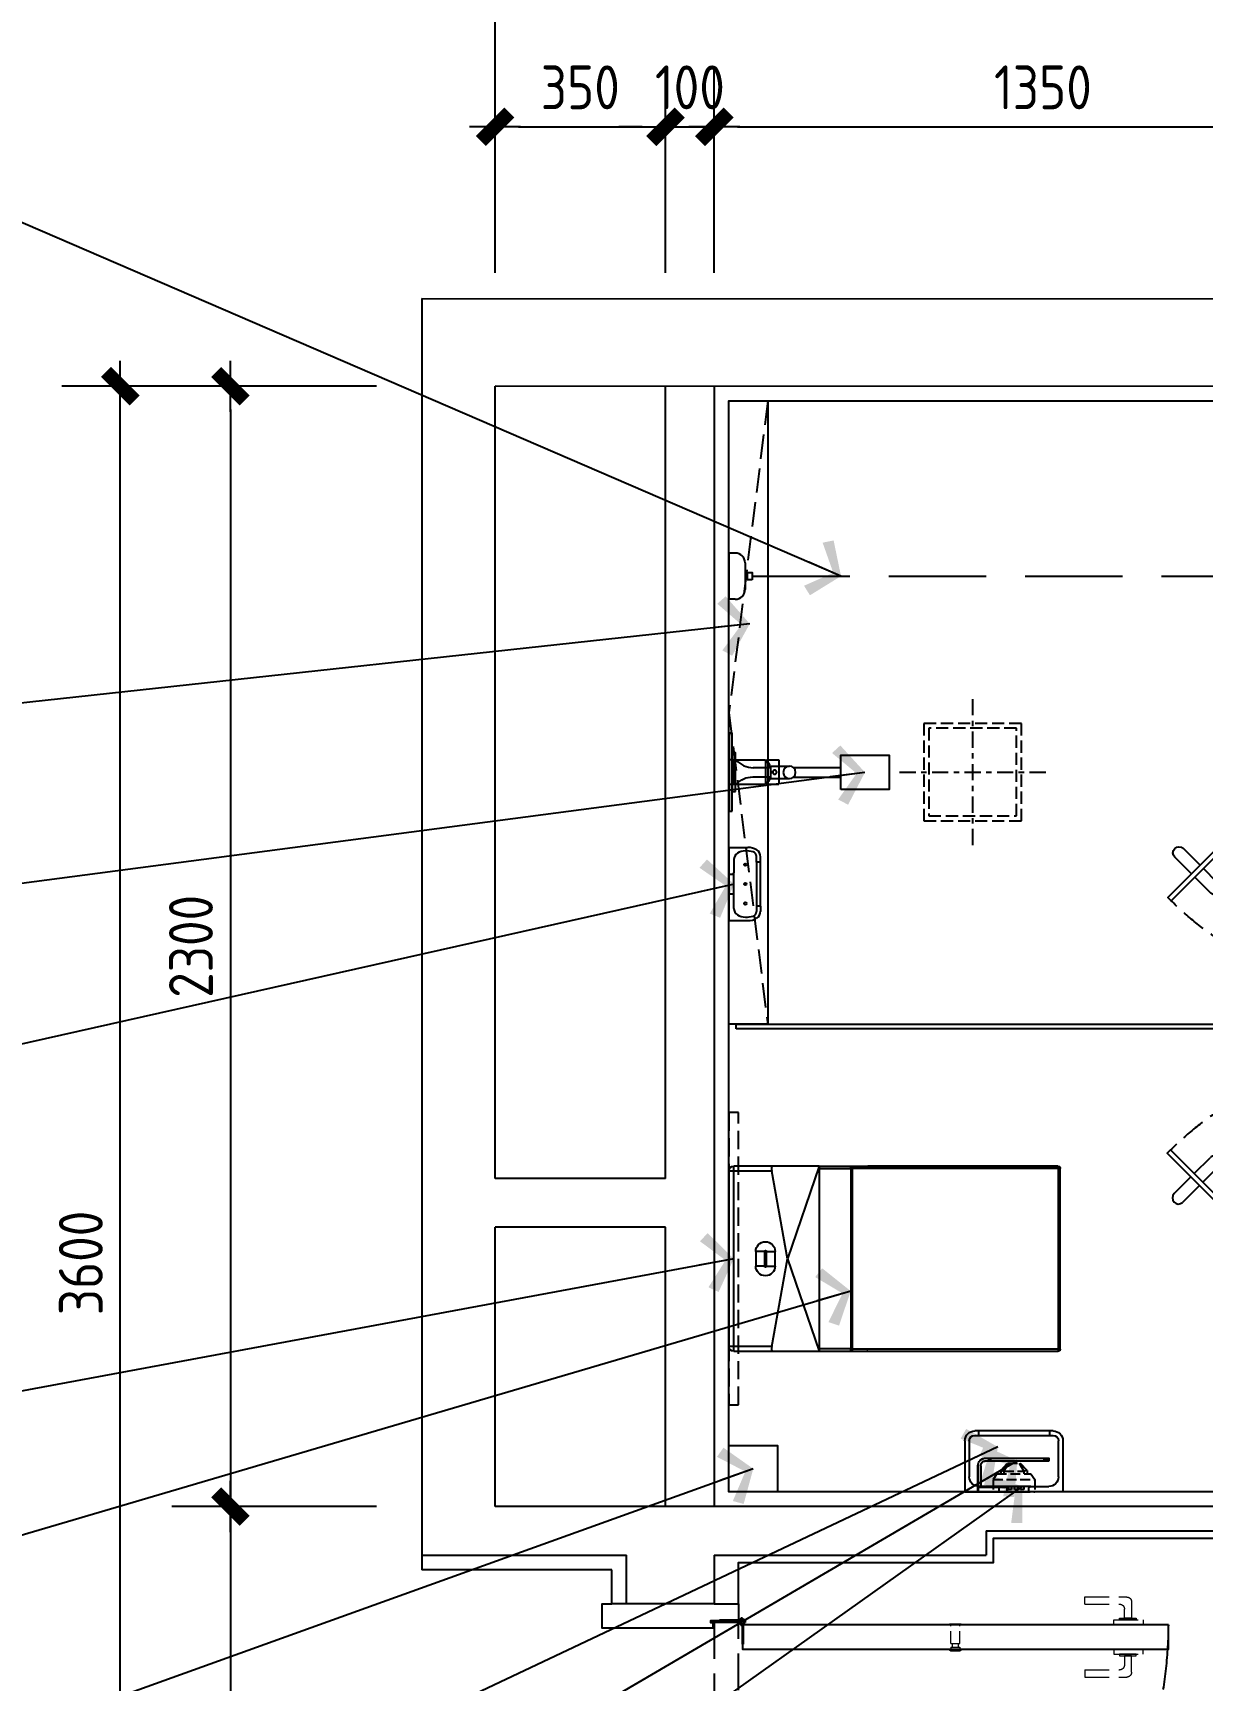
# Model space of a CAD drawing. Extents: x 220391 to 385981, y 332279 to 483868.
# Drawn here: x 221923 to 224323, y 455744 to 459126 of the extents above; entities that cross this region are included whole.
import ezdxf

# ---------------------------------------------------------------- set-up
doc = ezdxf.new("R2010")
doc.units = 0
doc.header["$MEASUREMENT"] = 0
for name, pattern in [('DASH', [0.35, 0.25, -0.1]), ('DOM-门开启线', [0.666666, 0.333333, -0.111111, 0.111111, -0.111111]), ('家具平面底图$0$DOM-虚线', [0.35, 0.25, -0.1]), ('家具平面底图$0$DOM-门开启线', [0.666666, 0.333333, -0.111111, 0.111111, -0.111111])]:
    doc.linetypes.add(name, pattern=pattern)
for name, color, linetype in [('A-墙体', 4, 'Continuous'), ('A-完成面线', 20, 'Continuous'), ('A-门(0.18)-DOM', 60, 'Continuous'), ('A-门套(0.18)-DOM', 60, 'Continuous'), ('F-洁具-DOM', 1, 'Continuous'), ('G-建筑窗线 、玻璃隔断', 2, 'Continuous'), ('P-平面门', 2, 'Continuous')]:
    doc.layers.add(name, color=color, linetype=linetype)
doc.styles.add('DOM-romans.shx', font='dim.shx')
doc.dimstyles.new('DOM_DIM_1 80', dxfattribs={"dimscale": 60, "dimtxt": 1.5, "dimasz": 0.8, "dimexe": 2, "dimexo": 1.5, "dimgap": 0.6, "dimtad": 1, "dimdec": 0, "dimrnd": 5, "dimzin": 12, "dimdsep": 46, "dimtxsty": 'DOM-romans.shx', "dimblk": 'DOM_Dimension_Tick', "dimcen": 0.125, "dimclrd": 44, "dimclre": 44, "dimclrt": 50, "dimadec": 0, "dimazin": 0, "dimtfac": 1, "dimtdec": 0, "dimtix": 1, "dimtmove": 2, "dimatfit": 3, "dimldrblk": 'DOM_Leader_Arrow', "dimfxl": 0, "dimtvp": 1, "dimtolj": 1, "dimtzin": 0, "dimarcsym": 0})
pattern_1 = [(45, (-241336.4895, 42550.7728), (-0.7365695637, 0.7365695637), []), (135, (-241336.4895, 42550.7728), (-0.7365695637, -0.7365695637), [])]

# ---------------------------------------------------------------- blocks, each defined once
blk = doc.blocks.new('家具平面底图$0$A$C591D7FFC')
at = {"linetype": '家具平面底图$0$DOM-虚线', "ltscale": 150}
blk.add_lwpolyline([(300, -20), (-300, -20), (-300, 0), (300, 0)], close=True, dxfattribs=at)
blk = doc.blocks.new('家具平面底图$0$A$C619B377B')
at = {"linetype": 'Continuous'}
for p, q in [((-180, 0), (180, 0)), ((-190, -185.2), (-190, -10)), ((190, -10), (190, -185.2)), ((-189.5, -186.2), (-190, -185.2)), ((-189.5, -676), (-189.5, -186.1)), ((-184.5, -185.2), (184.5, -185.2)), ((189.5, -186.2), (190, -185.2)), ((189.5, -186.1), (189.5, -676)), ((189.5, -254), (-189.5, -254)), ((185.5, -680), (-185.5, -680))]:
    blk.add_line(p, q, dxfattribs=at)
at = {"color": 8, "linetype": 'Continuous'}
for p, q in [((-180, -88.3), (-180, 0)), ((180, -88.3), (180, 0)), ((190, -10), (-190, -10)), ((-15, -55), (15, -55)), ((-15, -73), (-15, -55)), ((15, -73), (15, -55)), ((0, -120), (-180, -88.3)), ((-15, -73), (15, -73)), ((15, -77), (-15, -77)), ((-15, -77), (-15, -95)), ((15, -95), (-15, -95)), ((180, -88.3), (0, -120)), ((15, -77), (15, -95)), ((-190, -185.2), (0, -120)), ((0, -120), (190, -185.2)), ((-184.5, -250), (-184.5, -185.2)), ((184.5, -185.2), (184.5, -250)), ((-185.5, -250), (185.5, -250)), ((-185.5, -680), (-185.5, -250)), ((185.5, -680), (185.5, -250)), ((-189.5, -285), (-190, -285)), ((-190, -675), (-190, -285)), ((190, -285), (189.5, -285)), ((190, -285), (190, -675)), ((-190, -675), (-189.5, -675)), ((-189.5, -676), (189.5, -676)), ((189.9, -675), (190, -675)), ((-188.7, -679.1), (-188.4, -678.8)), ((188.4, -678.8), (188.7, -679.1))]:
    blk.add_line(p, q, dxfattribs=at)
at = {"linetype": 'Continuous'}
for centre, radius, start, end in [((-180, -10), 10, 90, 180), ((-185.5, -676), 4, 180, 270), ((185.5, -676), 4, 270, 0)]:
    blk.add_arc(centre, radius, start, end, dxfattribs=at)
at = {"color": 8, "linetype": 'Continuous'}
for centre, radius, start, end in [((180, -10), 10, 0, 90), ((-15, -75), 20, 90, 270), ((15, -75), 20, 270, 90), ((-15, -75), 2, 90, 270), ((15, -75), 2, 270, 90), ((-185.5, -254), 4, 90, 180), ((185.5, -254), 4, 0, 90), ((-185, -285), 5, 155.1791, 180), ((185, -285), 5, 0, 24.7583), ((-185, -675), 5, 180, 217.3553), ((185, -675), 5, 322.6233, 0), ((-175, -674.8), 14.5, 191.2565, 193.3174), ((-175.6, -674.9), 13.9, 193.3081, 196.9705), ((-186.9, -676.4), 3.26, 232.0237, 236.5582), ((-183.6, -663.5), 16.5, 252.0625, 255.3707), ((-183.5, -662.9), 17.1, 255.3597, 256.5632), ((183.5, -662.9), 17.1, 283.4368, 284.6403), ((183.6, -663.5), 16.5, 284.6293, 287.9375), ((186.9, -676.4), 3.26, 303.4418, 307.9763), ((175.6, -674.9), 13.9, 343.0295, 346.6919), ((175, -674.8), 14.5, 346.6826, 348.7435)]:
    blk.add_arc(centre, radius, start, end, dxfattribs=at)
at = {"color": 8, "linetype": 'Continuous', "extrusion": (0, 0, -1)}
for centre, major_axis, start_param, end_param in [((-180, -90.9), (9.99, -1.89), 3.092725, 4.663521), ((180, -90.9), (9.99, 1.89), -1.521928, 0.048868)]:
    blk.add_ellipse(centre, major_axis=major_axis, ratio=0.25825, start_param=start_param, end_param=end_param, dxfattribs=at)
at = {"linetype": 'Continuous', "extrusion": (0, 0, -1)}
for centre, start_param, end_param in [((-184.5, -186.1), 3.145147, 4.712389), ((184.5, -186.1), 4.712389, 6.279631)]:
    blk.add_ellipse(centre, major_axis=(5, 0), ratio=0.176327, start_param=start_param, end_param=end_param, dxfattribs=at)
at = {"layer": 'F-洁具-DOM'}
blk.add_blockref('家具平面底图$0$A$C591D7FFC', (0, 0), dxfattribs=at)
blk = doc.blocks.new('家具平面底图$0$dfsggag')
at = {"color": 8, "linetype": '家具平面底图$0$DOM-虚线', "ltscale": 80}
for p, q in [((-34.9, 36.8), (-42.9, 25.1)), ((-34.9, 36.8), (34.9, 36.8)), ((-27, 43.6), (-12.7, 59.3)), ((-27, 43.6), (-20.4, 42.7)), ((-27, 43.6), (-27, 36.8)), ((-11.1, 59.3), (-20.4, 42.7)), ((-20.4, 42.7), (20.4, 42.7)), ((-20.4, 42.7), (-20.4, 36.8)), ((-12.7, 59.3), (12.7, 59.3)), ((11.1, 59.3), (20.4, 42.7)), ((27, 43.6), (12.7, 59.3)), ((27, 43.6), (20.4, 42.7)), ((20.4, 42.7), (20.4, 36.8)), ((27, 43.6), (27, 36.8)), ((34.9, 36.8), (42.9, 25.1)), ((-42.9, 25.1), (-42.9, 0)), ((-42.9, 25.1), (42.9, 25.1)), ((-42.9, 0), (42.9, 0)), ((42.9, 25.1), (42.9, 0))]:
    blk.add_line(p, q, dxfattribs=at)
for points in [[(-11.3, 11.2), (-4.7, 11.2), (-4.7, 5.1), (-11.3, 5.1)], [(1.2, 11.2), (7.8, 11.2), (7.8, 5.1), (1.2, 5.1)], [(13.6, 11.2), (20.2, 11.2), (20.2, 5.1), (13.6, 5.1)]]:
    blk.add_lwpolyline(points, close=True, dxfattribs=at)
blk = doc.blocks.new('家具平面底图$0$A$C08F94FB0')
at = {"linetype": 'Continuous'}
for p, q in [((-100.5, 0), (-30.5, 0)), ((-100.5, -105), (-100.5, 0)), ((-30.5, 0), (-30.5, -7)), ((100.5, 0), (30.5, 0)), ((100.5, -105), (100.5, 0)), ((-0.5, -125), (-80.5, -125)), ((80.5, -125), (-0.5, -125))]:
    blk.add_line(p, q, dxfattribs=at)
at = {"color": 8, "linetype": 'Continuous'}
for p, q in [((-30.5, 0), (30.5, 0)), ((-91.5, -105), (-91.5, -31)), ((-0.5, -11), (-71.5, -11)), ((34.5, -11), (-36.3, -11)), ((30.5, 0), (30.5, -7)), ((34.5, -11), (71.5, -11)), ((91.5, -31), (91.5, -105)), ((-80.5, -116), (-0.5, -116)), ((-0.5, -116), (80.5, -116))]:
    blk.add_line(p, q, dxfattribs=at)
at = {"color": 8}
for p, q in [((-72.1, -116), (-72.1, -125)), ((73.5, -116), (73.5, -125))]:
    blk.add_line(p, q, dxfattribs=at)
at = {"color": 8, "linetype": 'Continuous'}
for centre, radius, start, end in [((-71.5, -31), 20, 90, 180), ((34.5, -7), 4, 180, 270), ((71.5, -31), 20, 0, 90), ((-80.5, -105), 11, 180, 270), ((80.5, -105), 11, 270, 0)]:
    blk.add_arc(centre, radius, start, end, dxfattribs=at)
at = {"linetype": 'Continuous'}
for centre, radius, start, end in [((-34.5, -7), 4, 270, 0), ((-80.5, -105), 20, 180, 270), ((80.5, -105), 20, 270, 0)]:
    blk.add_arc(centre, radius, start, end, dxfattribs=at)
blk = doc.blocks.new('家具平面底图$0$A$C2B4824DF')
for p, q in [((63.5, -57), (63.5, 72.7)), ((69.2, 73), (63.8, 73)), ((69.5, -57), (69.5, 72.7)), ((0, -13.5), (0, -72.5)), ((9.5, -13), (0.5, -13)), ((10, -73), (10, -13.5)), ((53.5, -67), (10, -67)), ((0.5, -73), (9.5, -73)), ((10, -73), (53.5, -73))]:
    blk.add_line(p, q)
at = {"color": 250}
for p, q in [((69.5, 69), (63.5, 69)), ((63.8, -57), (63.8, 73)), ((69.2, -57), (69.2, 73)), ((69.5, 66.2), (63.5, 66.2)), ((69.5, 62.1), (63.5, 62.1)), ((63.8, 65.9), (69.2, 65.9)), ((69.2, 64.9), (63.8, 64.9)), ((10, -13.5), (0, -13.5)), ((0.5, -73), (0.5, -13)), ((9.5, -73), (9.5, -13)), ((53.5, -67.3), (10, -67.3)), ((53.5, -67.3), (53.5, -67)), ((69.5, -47.1), (63.5, -47.1)), ((69.5, -51.2), (63.5, -51.2)), ((63.8, -57), (63.5, -57)), ((69.2, -49.9), (63.8, -49.9)), ((69.2, -50.9), (63.8, -50.9)), ((69.2, -57), (69.5, -57)), ((10, -72.5), (0, -72.5)), ((10, -72.7), (53.5, -72.7)), ((53.5, -72.7), (53.5, -73))]:
    blk.add_line(p, q, dxfattribs=at)
for centre, radius, start, end in [((63.8, 72.7), 0.3, 90, 180), ((69.2, 72.7), 0.3, 0, 90), ((0.5, -13.5), 0.5, 90, 180), ((9.5, -13.5), 0.5, 0, 90), ((53.5, -57), 16, 270, 0), ((53.5, -57), 10, 270, 0), ((0.5, -72.5), 0.5, 180, 270), ((9.5, -72.5), 0.5, 270, 342.3099)]:
    blk.add_arc(centre, radius, start, end)
for radius in [15.7, 10.3]:
    blk.add_arc((53.5, -57), radius, 270, 0, dxfattribs=at)
for points, start_tangent, end_tangent in [([(63.5, 66.2), (63.5, 66.1), (63.6, 66), (63.7, 65.9), (63.8, 65.9)], (0, -1), (1, 0)), ([(63.5, 65.2), (63.5, 65.1), (63.6, 65), (63.7, 64.9), (63.8, 64.9)], (0, -1), (1, 0)), ([(69.2, 65.9), (69.3, 65.9), (69.4, 66), (69.5, 66.1), (69.5, 66.2)], (1, 0), (0, 1)), ([(69.5, 65.2), (69.5, 65.1), (69.4, 65), (69.3, 64.9), (69.2, 64.9)], (0, -1), (-1, 0)), ([(63.5, -50.2), (63.5, -50.1), (63.6, -50), (63.7, -49.9), (63.8, -49.9)], (0, 1), (1, 0)), ([(63.8, -50.9), (63.7, -50.9), (63.6, -51), (63.5, -51.1), (63.5, -51.2)], (-1, 0), (0, -1)), ([(69.5, -50.2), (69.5, -50.1), (69.4, -50), (69.3, -49.9), (69.2, -49.9)], (0, 1), (-1, 0)), ([(69.5, -51.2), (69.5, -51.1), (69.4, -51), (69.3, -50.9), (69.2, -50.9)], (0, 1), (-1, 0))]:
    blk.add_spline(points, degree=3, dxfattribs=dict(at, start_tangent=start_tangent, end_tangent=end_tangent))
blk = doc.blocks.new('家具平面底图$0$A$C3001446E')
at = {"color": 8, "linetype": '家具平面底图$0$DOM-门开启线', "ltscale": 100}
for p, q in [((-500, 150), (-500, -150)), ((-350, 0), (-650, 0))]:
    blk.add_line(p, q, dxfattribs=at)
at = {"color": 250}
for p, q in [((-131.9, 9.6), (-229.4, 9.6)), ((-85.6, 12.4), (-124.2, 12.4)), ((-85.6, -13.1), (-85.6, 12.4)), ((-85.6, -9.7), (-85.6, 9)), ((-85.6, 9), (-49.5, 9)), ((-131.9, -10.4), (-229.4, -10.4)), ((-85.6, -13.1), (-124.2, -13.1)), ((0, -25), (-5.9, -25))]:
    blk.add_line(p, q, dxfattribs=at)
for p, q in [((-102.2, 25, 0), (-102.2, -25, 0)), ((-77.2, 25, 0), (-102.2, 25, 0)), ((-74.7, 20.8, 0), (-79.9, 20.8, 0)), ((-77.2, 25, 0), (-77.2, 20.8, 0)), ((-13, 25, 0), (-74.7, 25, 0)), ((-77.2, -25, 0), (-102.2, -25, 0)), ((-74.7, -20.8, 0), (-79.9, -20.8, 0)), ((-77.2, -20.8, 0), (-77.2, -25, 0)), ((-13, -25, 0), (-74.7, -25, 0))]:
    blk.add_line(p, q)
at = {"color": 8}
blk.add_line((-74.7, 25, 0), (-74.7, -25, 0), dxfattribs=at)
at = {"linetype": '家具平面底图$0$DOM-虚线', "ltscale": 100}
blk.add_lwpolyline([(-600, -100), (-600, 100), (-400, 100), (-400, -100)], close=True, dxfattribs=at)
at = {"color": 8, "linetype": '家具平面底图$0$DOM-虚线', "ltscale": 100}
blk.add_lwpolyline([(-590, -90), (-590, 90), (-410, 90), (-410, -90)], close=True, dxfattribs=at)
for points in [[(-6.5, -80), (-6.5, 80), (0, 80), (0, -80)], [(-13, -40), (-13, 40), (-6.5, 40), (-6.5, -40)]]:
    blk.add_lwpolyline(points, close=True)
at = {"color": 250}
for points in [[(-229.4, -35.4), (-229.4, 34.6), (-328.7, 34.6), (-328.7, -35.4)], [(0, -25), (-9.8, -25), (-9.8, 25), (0, 25)]]:
    blk.add_lwpolyline(points, close=True, dxfattribs=at)
for points in [[(-9.8, 25), (-14.6, 25, -0.211273), (-49.5, 9, -0.201002)], [(-9.8, -25), (-14.6, -25, 0.210081), (-49.1, -9.7), (-85.6, -9.7)]]:
    blk.add_lwpolyline(points, format="xyb", dxfattribs=at)
blk.add_circle((-124, -0.4), 12.7, dxfattribs=at)
at = {"color": 8}
blk.add_circle((-93.8, 0), 4.17, dxfattribs=at)
blk.add_arc((-43.8, 0, 0), 41.7, 143.1301, 216.8699, dxfattribs=at)
blk = doc.blocks.new('家具平面底图$0$A$C271434D2')
for p, q in [((75, 0), (-75, 0)), ((-75, 0), (-20, 0)), ((-75, 0), (-75, -38.8)), ((75, 0), (20, 0)), ((75, 0), (75, -38.8)), ((-45.1, -65), (-56.6, -65)), ((-45.1, -65), (45.1, -65)), ((45.1, -65), (56.6, -65))]:
    blk.add_line(p, q)
at = {"color": 8}
for p, q in [((-50.1, -10.4), (-22.9, -10.4)), ((-22.9, -10.4), (22.9, -10.4)), ((-20, 0), (-20, -7.5)), ((20, 0), (20, -7.5)), ((50.1, -10.4), (22.9, -10.4)), ((-45.1, -56.7), (-56.7, -56.7)), ((-45.1, -65), (-45.1, -56.7)), ((45.1, -56.7), (-45.1, -56.7)), ((45.1, -65), (45.1, -56.7)), ((45.1, -56.7), (56.7, -56.7))]:
    blk.add_line(p, q, dxfattribs=at)
for centre in [(-40, -33.5), (0, -33.5), (40, -33.5)]:
    blk.add_circle(centre, 2.5, dxfattribs=at)
for centre, radius, start, end in [((-22.3, -36.6), 45.6, 176.4902, 196.8871), ((-35.7, -34.3), 32.2, 148.4973, 179.159), ((-49.6, -27), 16.6, 91.8932, 144.9415), ((-22.9, -7.5), 2.95, 270, 0), ((22.9, -7.5), 2.95, 180, 270), ((49.6, -27), 16.6, 35.0585, 88.1068), ((35.7, -34.3), 32.2, 0.841, 31.5027), ((22.3, -36.6), 45.6, 343.1129, 3.5098), ((-56.5, -46.7), 9.98, 198.5079, 269.357), ((56.5, -46.7), 9.98, 270.643, 341.4921)]:
    blk.add_arc(centre, radius, start, end, dxfattribs=at)
for centre, radius, start, end in [((-40.3, -39.7), 34.7, 178.5178, 209.9151), ((-56.2, -48.5), 16.5, 211.2187, 271.3515), ((56.2, -48.5), 16.5, 268.6485, 328.7813), ((40.3, -39.7), 34.7, 330.0849, 1.4822)]:
    blk.add_arc(centre, radius, start, end)
blk = doc.blocks.new('A$Cf45895e4')
at = {"layer": 'F-洁具-DOM', "xscale": -1}
blk.add_blockref('家具平面底图$0$A$C271434D2', (-200, 0), dxfattribs=at)
blk = doc.blocks.new('*U378')
at = {"layer": 'A-门(0.18)-DOM'}
h = blk.add_hatch(dxfattribs=at)
h.set_pattern_fill('ANSI37', color=250, scale=8.333333, angle=360, style=0)
h.set_pattern_definition(pattern_1)
edge = h.paths.add_edge_path()
edge.add_line((-913.9, -33.8), (-913.9, -34.7))
edge.add_line((-913.9, -34.7), (-914.8, -33.8))
edge.add_arc((-914.9, -33.9), 0.208, 405, 585)
edge.add_line((-915.1, -34.1), (-913.9, -35.3))
edge.add_line((-913.9, -35.3), (-913.9, -35.9))
edge.add_line((-913.9, -35.9), (-914.8, -35))
edge.add_arc((-914.9, -35.2), 0.208, 405, 585)
edge.add_line((-915.1, -35.3), (-913.9, -36.5))
edge.add_line((-913.9, -36.5), (-913.9, -37.2))
edge.add_line((-913.9, -37.2), (-914.8, -36.3))
edge.add_arc((-914.9, -36.4), 0.208, 405, 585)
edge.add_line((-915.1, -36.6), (-913.9, -37.8))
edge.add_line((-913.9, -37.8), (-913.9, -38))
edge.add_line((-913.9, -38), (-913.1, -38))
edge.add_line((-913.1, -38), (-913.1, -37.8))
edge.add_line((-913.1, -37.8), (-911.9, -36.6))
edge.add_arc((-912.1, -36.4), 0.208, 315, 392.0278)
edge.add_arc((-912.1, -36.4), 0.208, 392.0278, 464.0362)
edge.add_arc((-912.1, -36.4), 0.208, 464.0362, 495)
edge.add_line((-912.2, -36.3), (-913.1, -37.2))
edge.add_line((-913.1, -37.2), (-913.1, -36.5))
edge.add_line((-913.1, -36.5), (-911.9, -35.3))
edge.add_arc((-912.1, -35.2), 0.208, 315, 392.0278)
edge.add_arc((-912.1, -35.2), 0.208, 392.0278, 464.0362)
edge.add_arc((-912.1, -35.2), 0.208, 464.0362, 495)
edge.add_line((-912.2, -35), (-913.1, -35.9))
edge.add_line((-913.1, -35.9), (-913.1, -35.3))
edge.add_line((-913.1, -35.3), (-911.9, -34.1))
edge.add_arc((-912.1, -33.9), 0.208, 315, 392.0278)
edge.add_arc((-912.1, -33.9), 0.208, 392.0278, 464.0362)
edge.add_arc((-912.1, -33.9), 0.208, 464.0362, 495)
edge.add_line((-912.2, -33.8), (-913.1, -34.7))
edge.add_line((-913.1, -34.7), (-913.1, -33.8))
edge.add_arc((-913.5, -31.3), 2.5, 279.5941, 620.4059)
edge = h.paths.add_edge_path(flags=16)
edge.add_arc((-913.5, -31.3), 1.67, 180, 540)
h = blk.add_hatch(dxfattribs=at)
h.set_pattern_fill('ANSI37', color=250, scale=8.333333, angle=360, style=0)
h.set_pattern_definition(pattern_1)
edge = h.paths.add_edge_path()
edge.add_line((-36.1, -33.8), (-36.1, -34.7))
edge.add_line((-36.1, -34.7), (-35.2, -33.8))
edge.add_arc((-35.1, -33.9), 0.208, -45, 135, ccw=False)
edge.add_line((-34.9, -34.1), (-36.1, -35.3))
edge.add_line((-36.1, -35.3), (-36.1, -35.9))
edge.add_line((-36.1, -35.9), (-35.2, -35))
edge.add_arc((-35.1, -35.2), 0.208, -45, 135, ccw=False)
edge.add_line((-34.9, -35.3), (-36.1, -36.5))
edge.add_line((-36.1, -36.5), (-36.1, -37.2))
edge.add_line((-36.1, -37.2), (-35.2, -36.3))
edge.add_arc((-35.1, -36.4), 0.208, -45, 135, ccw=False)
edge.add_line((-34.9, -36.6), (-36.1, -37.8))
edge.add_line((-36.1, -37.8), (-36.1, -38))
edge.add_line((-36.1, -38), (-36.9, -38))
edge.add_line((-36.9, -38), (-36.9, -37.8))
edge.add_line((-36.9, -37.8), (-38.1, -36.6))
edge.add_arc((-37.9, -36.4), 0.208, 147.9722, 225, ccw=False)
edge.add_arc((-37.9, -36.4), 0.208, 75.9638, 147.9722, ccw=False)
edge.add_arc((-37.9, -36.4), 0.208, 45, 75.9638, ccw=False)
edge.add_line((-37.8, -36.3), (-36.9, -37.2))
edge.add_line((-36.9, -37.2), (-36.9, -36.5))
edge.add_line((-36.9, -36.5), (-38.1, -35.3))
edge.add_arc((-37.9, -35.2), 0.208, 147.9722, 225, ccw=False)
edge.add_arc((-37.9, -35.2), 0.208, 75.9638, 147.9722, ccw=False)
edge.add_arc((-37.9, -35.2), 0.208, 45, 75.9638, ccw=False)
edge.add_line((-37.8, -35), (-36.9, -35.9))
edge.add_line((-36.9, -35.9), (-36.9, -35.3))
edge.add_line((-36.9, -35.3), (-38.1, -34.1))
edge.add_arc((-37.9, -33.9), 0.208, 147.9722, 225, ccw=False)
edge.add_arc((-37.9, -33.9), 0.208, 75.9638, 147.9722, ccw=False)
edge.add_arc((-37.9, -33.9), 0.208, 45, 75.9638, ccw=False)
edge.add_line((-37.8, -33.8), (-36.9, -34.7))
edge.add_line((-36.9, -34.7), (-36.9, -33.8))
edge.add_arc((-36.5, -31.3), 2.5, -80.4059, 260.4059, ccw=False)
edge = h.paths.add_edge_path(flags=16)
edge.add_arc((-36.5, -31.3), 1.67, 0, 360, ccw=False)
at = {"layer": 'A-门(0.18)-DOM', "color": 8, "linetype": 'DASH', "lineweight": 9, "ltscale": 200}
for p, q in [((-150.2, 730.4), (-150.2, 816.6)), ((-140.2, 826.6), (-135.4, 826.6)), ((-140.2, 826.6), (-106.6, 826.6)), ((-106.6, 811.9), (-125.4, 811.9)), ((-106.6, 826.6), (-106.6, 811.9)), ((-29.4, 826.6), (-29.4, 811.9)), ((4.2, 826.6), (-29.4, 826.6)), ((-29.4, 811.9), (-10.6, 811.9)), ((4.2, 826.6), (-0.6, 826.6)), ((14.2, 730.4), (14.2, 816.6)), ((-135.4, 730.4), (-135.4, 801.9)), ((-0.6, 730.4), (-0.6, 801.9)), ((-135.4, 730.4), (-150.2, 730.4)), ((-0.6, 730.4), (14.2, 730.4))]:
    blk.add_line(p, q, dxfattribs=at)
at = {"layer": 'A-门(0.18)-DOM', "color": 8, "linetype": 'DASH', "lineweight": 9, "ltscale": 100}
for p, q in [((-96.4, 474.2), (-94.2, 477)), ((-96.4, 455.8), (-96.4, 474.2)), ((-94.2, 477), (-93, 477)), ((-94.2, 453), (-94.2, 477)), ((-93, 453), (-93, 477)), ((-88.9, 474.2), (-93, 474.2)), ((-88.9, 455.8), (-88.9, 474.2)), ((-81, 474.2), (-43, 474.2)), ((-81, 455.8), (-81, 474.2)), ((-43, 453), (-43, 477)), ((-40.6, 477), (-43, 477)), ((-40.6, 453), (-40.6, 477)), ((-94.2, 453), (-96.4, 455.8)), ((-94.2, 453), (-93, 453)), ((-88.9, 455.8), (-93, 455.8)), ((-88.9, 471), (-81, 471)), ((-88.9, 459), (-81, 459)), ((-81, 455.8), (-43, 455.8)), ((-40.6, 453), (-43, 453))]:
    blk.add_line(p, q, dxfattribs=at)
at = {"layer": 'A-门(0.18)-DOM', "color": 250, "linetype": 'DASH', "lineweight": 9, "ltscale": 300}
for p, q in [((-740.4, 77.2), (-826.6, 77.2)), ((-740.4, 62.4), (-740.4, 77.2)), ((-836.6, 67.2), (-836.6, 62.4)), ((-836.6, 67.2), (-836.6, 33.6)), ((-821.9, 33.6), (-821.9, 52.4)), ((-740.4, 62.4), (-811.9, 62.4)), ((-836.6, 33.6), (-821.9, 33.6)), ((-463, 22.4), (-487, 22.4)), ((-487, 22.4), (-487, 20)), ((-463, 20), (-487, 20)), ((-484.2, -18), (-484.2, 20)), ((-465.8, -18), (-465.8, 20)), ((-463, 22.4), (-463, 20)), ((-487, -31.2), (-487, -30)), ((-463, -30), (-487, -30)), ((-463, -31.2), (-487, -31.2)), ((-484.2, -33.4), (-487, -31.2)), ((-465.8, -18), (-484.2, -18)), ((-465.8, -25.9), (-484.2, -25.9)), ((-484.2, -25.9), (-484.2, -30)), ((-465.8, -33.4), (-484.2, -33.4)), ((-481, -25.9), (-481, -18)), ((-469, -25.9), (-469, -18)), ((-465.8, -25.9), (-465.8, -30)), ((-463, -31.2), (-465.8, -33.4)), ((-463, -31.2), (-463, -30)), ((-836.6, -43.6), (-821.9, -43.6)), ((-836.6, -77.2), (-836.6, -43.6)), ((-821.9, -43.6), (-821.9, -62.4)), ((-836.6, -77.2), (-836.6, -72.4)), ((-740.4, -87.2), (-826.6, -87.2)), ((-740.4, -72.4), (-811.9, -72.4)), ((-740.4, -72.4), (-740.4, -87.2))]:
    blk.add_line(p, q, dxfattribs=at)
at = {"layer": 'A-门(0.18)-DOM', "color": 250}
for p, q in [((-36.5, 35.5, 0), (-36.5, 17.5, 0)), ((-82.5, 30), (-41.4, 30)), ((-82.5, 30), (-82.5, 28)), ((-82.5, 28), (-42.3, 28)), ((-77.5, 30), (-76.5, 28)), ((-71.5, 30), (-72.5, 28)), ((-65.4, 30), (-64.4, 28)), ((-59.4, 30), (-60.4, 28)), ((-45.5, 26.5, 0), (-27.5, 26.5, 0)), ((-43, 28), (-43, 30)), ((-35, -19.5), (-35, 20.7)), ((-33, 20), (-35, 20)), ((-33, 3.6), (-35, 2.6)), ((-33, -19.5), (-33, 21.6)), ((-913.9, -34.7), (-914.8, -33.8)), ((-913.9, -33.8, 0), (-913.9, -34.7)), ((-913.1, -33.8, 0), (-913.1, -34.7)), ((-913.1, -34.7), (-912.2, -33.8)), ((-36.9, -34.7), (-37.8, -33.8)), ((-36.9, -33.8, 0), (-36.9, -34.7)), ((-36.1, -33.8, 0), (-36.1, -34.7)), ((-36.1, -34.7), (-35.2, -33.8)), ((-33, -2.4), (-35, -1.4)), ((-33, -8.5), (-35, -9.5)), ((-33, -14.5), (-35, -13.5)), ((-35, -19.5), (-33, -19.5)), ((-913.9, -35.3), (-915.1, -34.1)), ((-913.9, -36.5), (-915.1, -35.3)), ((-913.9, -37.8), (-915.1, -36.6)), ((-913.9, -35.9), (-914.8, -35)), ((-913.9, -37.2), (-914.8, -36.3)), ((-913.9, -35.3), (-913.9, -35.9)), ((-913.9, -36.5), (-913.9, -37.2)), ((-913.9, -37.8), (-913.9, -38)), ((-913.9, -38), (-913.1, -38)), ((-913.1, -35.3), (-911.9, -34.1)), ((-913.1, -35.9), (-912.2, -35)), ((-913.1, -36.5), (-911.9, -35.3)), ((-913.1, -35.3), (-913.1, -35.9)), ((-913.1, -37.2), (-912.2, -36.3)), ((-913.1, -36.5), (-913.1, -37.2)), ((-913.1, -37.8), (-911.9, -36.6)), ((-913.1, -37.8), (-913.1, -38)), ((-36.9, -35.3), (-38.1, -34.1)), ((-36.9, -36.5), (-38.1, -35.3)), ((-36.9, -37.8), (-38.1, -36.6)), ((-36.9, -35.9), (-37.8, -35)), ((-36.9, -37.2), (-37.8, -36.3)), ((-36.9, -35.3), (-36.9, -35.9)), ((-36.9, -36.5), (-36.9, -37.2)), ((-36.9, -37.8), (-36.9, -38)), ((-36.1, -38), (-36.9, -38)), ((-36.1, -35.3), (-34.9, -34.1)), ((-36.1, -35.9), (-35.2, -35)), ((-36.1, -35.3), (-36.1, -35.9)), ((-36.1, -36.5), (-34.9, -35.3)), ((-36.1, -37.2), (-35.2, -36.3)), ((-36.1, -36.5), (-36.1, -37.2)), ((-36.1, -37.8), (-34.9, -36.6)), ((-36.1, -37.8), (-36.1, -38))]:
    blk.add_line(p, q, dxfattribs=at)
at = {"layer": 'A-门(0.18)-DOM'}
blk.add_lwpolyline([(-43, 902), (-43, 28), (-93, 28), (-93, 902)], close=True, dxfattribs=at)
at = {"layer": 'A-门(0.18)-DOM', "color": 8, "linetype": 'DASH', "lineweight": 9, "ltscale": 200}
for points in [[(-93, 850), (-93, 790), (-103, 790), (-103, 850)], [(-43, 850), (-43, 790), (-33, 790), (-33, 850)], [(-103, 836.2), (-103, 801.8), (-106.6, 801.8), (-106.6, 836.2)], [(-33, 836.2), (-33, 801.8), (-29.4, 801.8), (-29.4, 836.2)]]:
    blk.add_lwpolyline(points, close=True, dxfattribs=at)
at = {"layer": 'A-门(0.18)-DOM', "color": 250, "linetype": 'DASH', "ltscale": 300}
blk.add_lwpolyline([(-912, 20), (-38, 20), (-38, -30), (-912, -30)], close=True, dxfattribs=at)
at = {"layer": 'A-门(0.18)-DOM', "color": 250, "linetype": 'DASH', "lineweight": 9, "ltscale": 300}
for points in [[(-860, 20), (-800, 20), (-800, 30), (-860, 30)], [(-846.2, 30), (-811.8, 30), (-811.8, 33.6), (-846.2, 33.6)], [(-860, -30), (-800, -30), (-800, -40), (-860, -40)], [(-846.2, -40), (-811.8, -40), (-811.8, -43.6), (-846.2, -43.6)]]:
    blk.add_lwpolyline(points, close=True, dxfattribs=at)
at = {"layer": 'A-门(0.18)-DOM', "color": 250}
for centre, radius in [((-36.5, 26.5), 6), ((-36.5, 26.5), 5), ((-913.5, -31.3, 0), 1.67), ((-36.5, -31.3, 0), 1.67)]:
    blk.add_circle(centre, radius, dxfattribs=at)
at = {"layer": 'A-门(0.18)-DOM', "color": 250, "linetype": 'DOM-门开启线', "ltscale": 400}
blk.add_arc((-36.5, 26.5, 0), 875.5, 90.4254, 180.4254, dxfattribs=at)
at = {"layer": 'A-门(0.18)-DOM', "color": 8, "linetype": 'DASH', "lineweight": 9, "ltscale": 200}
for centre, start, end in [((-140.2, 816.6), 90, 180), ((-125.4, 801.9), 90, 180), ((-10.6, 801.9), 0, 90), ((4.2, 816.6), 0, 90)]:
    blk.add_arc(centre, 10, start, end, dxfattribs=at)
at = {"layer": 'A-门(0.18)-DOM', "color": 250, "linetype": 'DASH', "lineweight": 9, "ltscale": 300}
for centre, start, end in [((-826.6, 67.2), 90, 180), ((-811.9, 52.4), 90, 180), ((-811.9, -62.4), 180, 270), ((-826.6, -77.2), 180, 270)]:
    blk.add_arc(centre, 10, start, end, dxfattribs=at)
at = {"layer": 'A-门(0.18)-DOM', "color": 250}
for centre, radius, start, end in [((-913.5, -31.3, 0), 2.5, 279.5941, 260.4059), ((-914.9, -33.9), 0.208, 45, 225), ((-912.1, -33.9), 0.208, 315, 135), ((-36.5, -31.3, 0), 2.5, 279.5941, 260.4059), ((-37.9, -33.9), 0.208, 45, 225), ((-35.1, -33.9), 0.208, 315, 135), ((-914.9, -35.2), 0.208, 45, 225), ((-914.9, -36.4), 0.208, 45, 225), ((-912.1, -35.2), 0.208, 315, 135), ((-912.1, -36.4), 0.208, 315, 135), ((-37.9, -35.2), 0.208, 45, 225), ((-37.9, -36.4), 0.208, 45, 225), ((-35.1, -35.2), 0.208, 315, 135), ((-35.1, -36.4), 0.208, 315, 135)]:
    blk.add_arc(centre, radius, start, end, dxfattribs=at)
at = {"layer": 'A-门套(0.18)-DOM'}
for points in [[(-950, 20), (-915, 20), (-915, -38), (-915, -38), (-915, -38), (-912, -38), (-912, -33), (-900, -33), (-900, -260), (-950, -260), (-950, -240)], [(0, 20), (-35, 20), (-35, -38), (-35, -38), (-35, -38), (-38, -38), (-38, -33), (-50, -33), (-50, -260), (0, -260), (0, -240)]]:
    blk.add_lwpolyline(points, dxfattribs=at)
blk = doc.blocks.new('dfew333233eeeeeewe')
at = {"color": 8, "linetype": 'DASH', "ltscale": 200}
for p, q in [((-61, -576.1), (-61, -97.5)), ((-36, -566.3), (-36, -107.3)), ((-1, -566.3), (-36, -566.3)), ((11, -566.3), (59.4, -566.3)), ((-1, -591.3), (-45.8, -591.3))]:
    blk.add_line(p, q, dxfattribs=at)
at = {"color": 8, "linetype": 'DASH', "ltscale": 0.2}
for p, q in [((-45.8, -82.3), (-1, -82.3)), ((-36, -107.3), (-1, -107.3))]:
    blk.add_line(p, q, dxfattribs=at)
at = {"color": 1}
for p, q in [((21.7, -100.6), (53.4, -68.9)), ((46.3, -111.3), (71, -86.6)), ((360.1, -460.5), (21.7, -122.1)), ((370.8, -435.9), (46.3, -111.3)), ((404.1, -402.6), (438.3, -368.4)), ((395.6, -411.1), (370.8, -435.9)), ((413.3, -428.8), (381.6, -460.5))]:
    blk.add_line(p, q, dxfattribs=at)
at = {"color": 8, "linetype": 'DASH', "ltscale": 200}
blk.add_lwpolyline([(0, -10), (10, -10), (10, -660), (0, -660)], close=True, dxfattribs=at)
at = {"color": 1}
for points in [[(2.9, -17.1), (10, -10), (469.6, -469.6), (462.5, -476.7)], [(92.9, -64.7), (79.5, -78.1), (61.8, -60.4), (75.3, -47)], [(75, -41), (98.9, -64.9), (96.1, -67.8), (72.2, -43.9)]]:
    blk.add_lwpolyline(points, close=True, dxfattribs=at)
at = {"color": 8, "linetype": 'DASH', "ltscale": 0.2}
for points in [[(30, -107.3), (11, -107.3), (11, -82.3), (30, -82.3)], [(34, -77.9), (34, -111.7), (30, -111.7), (30, -77.9)]]:
    blk.add_lwpolyline(points, close=True, dxfattribs=at)
at = {"color": 1}
blk.add_lwpolyline([(421.7, -420.3), (455.3, -386.8)], dxfattribs=at)
at = {"color": 8, "linetype": 'DASH', "ltscale": 200}
blk.add_lwpolyline([(11, -591.3), (58.5, -591.3)], dxfattribs=at)
at = {"color": 8, "linetype": 'DASH', "ltscale": 0.2}
blk.add_arc((-45.8, -97.5), 15.2, 90, 180, dxfattribs=at)
at = {"color": 1}
for centre, radius, start, end in [((32.4, -111.3), 15.2, 135, 225), ((446.5, -377.9), 12.5, 314.9499, 133.5151), ((370.8, -449.7), 15.2, 225, 315)]:
    blk.add_arc(centre, radius, start, end, dxfattribs=at)
at = {"color": 8, "linetype": 'DASH', "ltscale": 200}
for centre, radius, start, end in [((17.2, -27.8), 632.3, 268.892, 315.2265), ((58.5, -578.8), 12.5, 269.9499, 88.5151), ((-45.8, -576.1), 15.2, 180, 270)]:
    blk.add_arc(centre, radius, start, end, dxfattribs=at)
blk = doc.blocks.new('A$C37bc0ab8')
at = {"layer": 'G-建筑窗线 、玻璃隔断', "color": 1, "ltscale": 20}
for points in [[(-55, 1354.2), (-45, 1354.2), (-45, 10), (-55, 10)], [(-995.5, 0), (-995.5, 10), (-770, 10), (-770, 0)], [(-120, 0), (-120, 10), (120, 10), (120, 0)]]:
    blk.add_lwpolyline(points, close=True, dxfattribs=at)
at = {"layer": 'P-平面门', "rotation": 90}
blk.add_blockref('dfew333233eeeeeewe', (-780, 0), dxfattribs=at)
at = {"layer": 'P-平面门', "xscale": -1, "rotation": 270}
blk.add_blockref('dfew333233eeeeeewe', (684.5, -1.3), dxfattribs=at)
blk = doc.blocks.new('DOM_Dimension_Tick')
at = {"color": 0, "linetype": 'ByBlock'}
for p, q in [((-1.091, 0), (0, 0)), ((0, 0), (1.091, 0))]:
    blk.add_line(p, q, dxfattribs=at)
at = {"color": 0, "linetype": 'Continuous', "const_width": 0.608}
blk.add_lwpolyline([(-0.61, -0.61), (0.61, 0.61)], dxfattribs=at)
blk = doc.blocks.new('*D706')
at = {"color": 44, "lineweight": -2, "transparency": 16777216}
for p, q in [((222871.4, 458632.9), (222871.4, 459052.9)), ((223221.4, 458632.9), (223221.4, 459052.9)), ((222919.4, 458932.9), (223173.4, 458932.9))]:
    blk.add_line(p, q, dxfattribs=at)
at = {"layer": 'Defpoints', "color": 0, "transparency": 16777216}
for p in [(223221.4, 458932.9), (222871.4, 458400.4), (223221.4, 458400.4)]:
    blk.add_point(p, dxfattribs=at)
at = {"color": 44, "lineweight": -2, "transparency": 16777216, "xscale": 48, "yscale": 48, "zscale": 48, "rotation": 180}
blk.add_blockref('DOM_Dimension_Tick', (222871.4, 458932.9), dxfattribs=at)
at = {"color": 44, "lineweight": -2, "transparency": 16777216, "xscale": 48, "yscale": 48, "zscale": 48}
blk.add_blockref('DOM_Dimension_Tick', (223221.4, 458932.9), dxfattribs=at)
at = {"color": 50, "transparency": 16777216, "insert": (223046.4, 459013.9), "char_height": 90, "attachment_point": 5, "style": 'DOM-romans.shx'}
blk.add_mtext('\\A1;350', dxfattribs=at)
blk = doc.blocks.new('DOM_Leader_Arrow')
at = {"color": 0, "linetype": 'ByBlock'}
blk.add_line((0, 0), (-1.5, 0), dxfattribs=at)
for points in [[(-1.288, 1.003), (-0.895, 1.278), (-0.36, 0), (0, 0)], [(-1.288, -1.003), (-0.895, -1.278), (-0.36, 0), (0, 0)]]:
    blk.add_solid(points, dxfattribs=at)
blk = doc.blocks.new('*D707')
at = {"color": 44, "lineweight": -2, "transparency": 16777216}
for p, q in [((223221.4, 458632.9), (223221.4, 459052.9)), ((223321.4, 458632.9), (223321.4, 459052.9)), ((223173.4, 458932.9), (223125.4, 458932.9)), ((223221.4, 458932.9), (223321.4, 458932.9)), ((223369.4, 458932.9), (223417.4, 458932.9))]:
    blk.add_line(p, q, dxfattribs=at)
at = {"layer": 'Defpoints', "color": 0, "transparency": 16777216}
for p in [(223321.4, 458932.9), (223321.4, 458400.3), (223221.4, 458354.5)]:
    blk.add_point(p, dxfattribs=at)
at = {"color": 44, "lineweight": -2, "transparency": 16777216, "xscale": 48, "yscale": 48, "zscale": 48}
blk.add_blockref('DOM_Dimension_Tick', (223221.4, 458932.9), dxfattribs=at)
at = {"color": 44, "lineweight": -2, "transparency": 16777216, "xscale": 48, "yscale": 48, "zscale": 48, "rotation": 180}
blk.add_blockref('DOM_Dimension_Tick', (223321.4, 458932.9), dxfattribs=at)
at = {"color": 50, "transparency": 16777216, "insert": (223271.4, 459013.9), "char_height": 90, "attachment_point": 5, "style": 'DOM-romans.shx'}
blk.add_mtext('\\A1;100', dxfattribs=at)
blk = doc.blocks.new('*D708')
at = {"color": 44, "lineweight": -2, "transparency": 16777216}
for p, q in [((223321.4, 458632.9), (223321.4, 459052.9)), ((224670.6, 458632.9), (224670.6, 459052.9)), ((223369.4, 458932.9), (224622.6, 458932.9))]:
    blk.add_line(p, q, dxfattribs=at)
at = {"layer": 'Defpoints', "color": 0, "transparency": 16777216}
for p in [(224670.6, 458932.9), (223321.4, 458400.3), (224670.6, 458400.4)]:
    blk.add_point(p, dxfattribs=at)
at = {"color": 44, "lineweight": -2, "transparency": 16777216, "xscale": 48, "yscale": 48, "zscale": 48, "rotation": 180}
blk.add_blockref('DOM_Dimension_Tick', (223321.4, 458932.9), dxfattribs=at)
at = {"color": 44, "lineweight": -2, "transparency": 16777216, "xscale": 48, "yscale": 48, "zscale": 48}
blk.add_blockref('DOM_Dimension_Tick', (224670.6, 458932.9), dxfattribs=at)
at = {"color": 50, "transparency": 16777216, "insert": (223996, 459013.9), "char_height": 90, "attachment_point": 5, "style": 'DOM-romans.shx'}
blk.add_mtext('\\A1;1350', dxfattribs=at)
blk = doc.blocks.new('*D715')
at = {"color": 44, "lineweight": -2, "transparency": 16777216}
for p, q in [((222628.3, 458400.4), (222208.3, 458400.4)), ((222328.3, 458352.4), (222328.3, 456148.4)), ((222628.3, 456100.4), (222208.3, 456100.4))]:
    blk.add_line(p, q, dxfattribs=at)
at = {"layer": 'Defpoints', "color": 0, "transparency": 16777216}
for p in [(223321.4, 458400.4), (222328.3, 456100.4), (223321.4, 456100.4)]:
    blk.add_point(p, dxfattribs=at)
at = {"color": 44, "lineweight": -2, "transparency": 16777216, "xscale": 48, "yscale": 48, "zscale": 48}
for p, rotation in [((222328.3, 458400.4), 90), ((222328.3, 456100.4), 270)]:
    blk.add_blockref('DOM_Dimension_Tick', p, dxfattribs=dict(at, rotation=rotation))
at = {"color": 50, "transparency": 16777216, "insert": (222247.3, 457250.4), "char_height": 90, "attachment_point": 5, "rotation": 90, "style": 'DOM-romans.shx'}
blk.add_mtext('\\A1;2300', dxfattribs=at)
blk = doc.blocks.new('*D716')
at = {"color": 44, "lineweight": -2, "transparency": 16777216}
for p, q in [((222628.3, 456100.4), (222208.3, 456100.4)), ((222328.3, 456052.4), (222328.3, 454848.4)), ((222628.3, 454800.4), (222208.3, 454800.4))]:
    blk.add_line(p, q, dxfattribs=at)
at = {"layer": 'Defpoints', "color": 0, "transparency": 16777216}
for p in [(223321.4, 456100.4), (222328.3, 454800.4), (223321.4, 454800.4)]:
    blk.add_point(p, dxfattribs=at)
at = {"color": 44, "lineweight": -2, "transparency": 16777216, "xscale": 48, "yscale": 48, "zscale": 48}
for p, rotation in [((222328.3, 456100.4), 90), ((222328.3, 454800.4), 270)]:
    blk.add_blockref('DOM_Dimension_Tick', p, dxfattribs=dict(at, rotation=rotation))
at = {"color": 50, "transparency": 16777216, "insert": (222247.3, 455450.4), "char_height": 90, "attachment_point": 5, "rotation": 90, "style": 'DOM-romans.shx'}
blk.add_mtext('\\A1;1300', dxfattribs=at)
blk = doc.blocks.new('*D717')
at = {"color": 44, "lineweight": -2, "transparency": 16777216}
for p, q in [((222402.3, 458400.4), (221982.3, 458400.4)), ((222102.3, 454848.4), (222102.3, 458352.4)), ((222402.3, 454800.4), (221982.3, 454800.4))]:
    blk.add_line(p, q, dxfattribs=at)
at = {"layer": 'Defpoints', "color": 0, "transparency": 16777216}
for p in [(222102.3, 458400.4), (222590.7, 458400.4), (222590.7, 454800.4)]:
    blk.add_point(p, dxfattribs=at)
at = {"color": 44, "lineweight": -2, "transparency": 16777216, "xscale": 48, "yscale": 48, "zscale": 48}
for p, rotation in [((222102.3, 458400.4), 90), ((222102.3, 454800.4), 270)]:
    blk.add_blockref('DOM_Dimension_Tick', p, dxfattribs=dict(at, rotation=rotation))
at = {"color": 50, "transparency": 16777216, "insert": (222021.3, 456600.4), "char_height": 90, "attachment_point": 5, "rotation": 90, "style": 'DOM-romans.shx'}
blk.add_mtext('\\A1;3600', dxfattribs=at)
blk = doc.blocks.new('*D727')
at = {"color": 44, "lineweight": -2, "transparency": 16777216}
for p, q in [((222871.4, 458889.7), (222871.4, 459309.7)), ((230021.2, 458889.7), (230021.2, 459309.7)), ((229973.2, 459189.7), (222919.4, 459189.7))]:
    blk.add_line(p, q, dxfattribs=at)
at = {"layer": 'Defpoints', "color": 0, "transparency": 16777216}
for p in [(222871.4, 459189.7), (222871.4, 458715.7), (230021.2, 458713.2)]:
    blk.add_point(p, dxfattribs=at)
at = {"color": 44, "lineweight": -2, "transparency": 16777216, "xscale": 48, "yscale": 48, "zscale": 48, "rotation": 180}
blk.add_blockref('DOM_Dimension_Tick', (222871.4, 459189.7), dxfattribs=at)
at = {"color": 44, "lineweight": -2, "transparency": 16777216, "xscale": 48, "yscale": 48, "zscale": 48}
blk.add_blockref('DOM_Dimension_Tick', (230021.2, 459189.7), dxfattribs=at)
at = {"color": 50, "transparency": 16777216, "insert": (226446.3, 459270.7), "char_height": 90, "attachment_point": 5, "style": 'DOM-romans.shx'}
blk.add_mtext('\\A1;7150', dxfattribs=at)

msp = doc.modelspace()

# ---------------------------------------------------------------- linework, layer by layer
at = {"color": 4}
for p, q in [((223221.4, 456773.6), (223221.4, 458400.4)), ((223221.4, 456773.6), (222871.4, 456773.6)), ((223221.4, 456673.6), (222871.4, 456673.6)), ((223221.4, 456100.4), (223221.4, 456673.6))]:
    msp.add_line(p, q, dxfattribs=at)
at = {"color": 3}
msp.add_lwpolyline([(225004.9, 456130.4), (223351.4, 456130.4), (223351.4, 458370.5), (224640.6, 458370.4), (224640.6, 457820.4), (224800.6, 457820.4), (224800.6, 458370.4), (225929.8, 458370.4)], dxfattribs=at)
at = {"color": 1}
msp.add_lwpolyline([(223351.4, 458370.5), (223431.4, 458370.5), (223431, 457090.9), (223351.5, 457090.9)], close=True, dxfattribs=at)
at = {"layer": 'A-墙体'}
for p, q in [((222721.4, 458580.4), (230201.2, 458578)), ((222721.4, 458580.4), (222721.4, 456000.4)), ((230021.2, 458398), (222871.4, 458400.4)), ((222871.4, 456773.6), (222871.4, 458400.4)), ((223321.4, 458400.4), (223321.4, 456100.4)), ((222871.4, 456100.4), (222871.4, 456673.6)), ((225004.7, 456100.4), (222871.4, 456100.4)), ((223879.7, 456050.4), (225004.7, 456050.4)), ((223879.7, 456050.4), (223879.7, 456000.4)), ((222721.4, 456000.4), (223141.4, 456000.4)), ((223321.4, 456000.4), (223879.7, 456000.4))]:
    msp.add_line(p, q, dxfattribs=at)
msp.add_lwpolyline([(223321.4, 456000.4), (223321.4, 455900.4), (223141.4, 455900.4), (223141.4, 456000.4)], dxfattribs=at)
at = {"layer": 'A-完成面线', "color": 3}
for p, q in [((222721.4, 456000.4), (222721.4, 455970.4)), ((223111.4, 455970.4), (222721.4, 455970.4)), ((223111.4, 455900.4), (223111.4, 455970.4))]:
    msp.add_line(p, q, dxfattribs=at)
at = {"layer": 'A-完成面线', "color": 2}
msp.add_line((223141.4, 455900.4), (223111.4, 455900.4), dxfattribs=at)
at = {"layer": 'A-完成面线'}
msp.add_lwpolyline([(223351.4, 456130.4), (223351.4, 456225.4), (223451.4, 456225.4), (223451.4, 456130.4)], close=True, dxfattribs=at)
at = {"layer": 'A-完成面线', "color": 3}
msp.add_lwpolyline([(223321.4, 455900.4), (223371.4, 455900.4), (223371.4, 455985.4), (223894.7, 455985.4), (223894.7, 456035.4), (225004.7, 456035.4)], dxfattribs=at)
at = {"layer": 'A-完成面线'}
msp.add_arc((223450.9, 456224.9), 0.5, 0, 90, dxfattribs=at)
at = {"layer": 'F-洁具-DOM'}
for p, q in [((223351.5, 458057.9), (223351.5, 457962.9)), ((223364.5, 458057.9), (223351.5, 458057.9)), ((223384.5, 458037.9), (223384.5, 457982.9)), ((223389.5, 458013.9), (223384.5, 458013.9)), ((223389.5, 458006.9), (223384.5, 458006.9)), ((223364.5, 457962.9), (223351.5, 457962.9))]:
    msp.add_line(p, q, dxfattribs=at)
at = {"layer": 'F-洁具-DOM', "color": 8, "linetype": 'DASH', "ltscale": 800}
msp.add_line((223399.5, 458010.4), (224623.3, 458010.4), dxfattribs=at)
at = {"layer": 'F-洁具-DOM', "color": 8, "linetype": 'DASH', "ltscale": 200}
msp.add_lwpolyline([(223431.4, 458370.5), (223351.6, 457730.3), (223431, 457090.9)], dxfattribs=at)
at = {"layer": 'F-洁具-DOM'}
msp.add_lwpolyline([(223399.5, 458002.9), (223389.5, 458002.9), (223389.5, 458017.9), (223399.5, 458017.9)], close=True, dxfattribs=at)
for centre, start, end in [((223364.5, 458037.9), 0, 90), ((223364.5, 457982.9), 270, 0)]:
    msp.add_arc(centre, 20, start, end, dxfattribs=at)

# ---------------------------------------------------------------- block references
at = {"color": 4, "rotation": 90}
msp.add_blockref('A$C37bc0ab8', (224720.6, 457135.9), dxfattribs=at)
at = {"color": 1, "xscale": -1, "rotation": 90}
msp.add_blockref('A$Cf45895e4', (223351.4, 457178.3), dxfattribs=at)
at = {"xscale": -1, "rotation": 270}
msp.add_blockref('*U378', (223351.4, 455900.4), dxfattribs=at)
at = {"layer": 'F-洁具-DOM', "xscale": -1}
msp.add_blockref('家具平面底图$0$A$C3001446E', (223351.7, 457608), dxfattribs=at)
for name, p, rotation in [('家具平面底图$0$A$C591D7FFC', (223351.4, 456609), 90), ('家具平面底图$0$A$C619B377B', (223351.4, 456609), 90), ('家具平面底图$0$A$C08F94FB0', (223936.4, 456130.4), 180), ('家具平面底图$0$A$C2B4824DF', (223935.4, 456130.4), 270)]:
    msp.add_blockref(name, p, dxfattribs=dict(at, rotation=rotation))
at = {"layer": 'F-洁具-DOM'}
msp.add_blockref('家具平面底图$0$dfsggag', (223936.4, 456130.4), dxfattribs=at)

# ---------------------------------------------------------------- dimensions: what is measured, and where the dimension line sits
at = {"color": 4}
for base, p1, p2, picture, middle in [((222871.4, 459189.7), (230021.2, 458713.2), (222871.4, 458715.7), '*D727', (226446.3, 459270.7)), ((223221.4, 458932.9), (222871.4, 458400.4), (223221.4, 458400.4), '*D706', (223046.4, 459013.9)), ((223321.4, 458932.9), (223221.4, 458354.5), (223321.4, 458400.3), '*D707', (223271.4, 459013.9)), ((224670.6, 458932.9), (223321.4, 458400.3), (224670.6, 458400.4), '*D708', (223996, 459013.9))]:
    dim = msp.add_linear_dim(base=base, p1=p1, p2=p2, dimstyle='DOM_DIM_1 80', dxfattribs=at)
    dim.commit()
    dim.dimension.update_dxf_attribs({"geometry": picture, "text_midpoint": middle})
for base, p1, p2, picture, middle in [((222102.3, 458400.4), (222590.7, 454800.4), (222590.7, 458400.4), '*D717', (222021.3, 456600.4)), ((222328.3, 456100.4), (223321.4, 458400.4), (223321.4, 456100.4), '*D715', (222247.3, 457250.4)), ((222328.3, 454800.4), (223321.4, 456100.4), (223321.4, 454800.4), '*D716', (222247.3, 455450.4))]:
    dim = msp.add_linear_dim(base=base, p1=p1, p2=p2, angle=90, dimstyle='DOM_DIM_1 80', dxfattribs=at)
    dim.commit()
    dim.dimension.update_dxf_attribs({"geometry": picture, "text_midpoint": middle})

# ---------------------------------------------------------------- leaders
for points in [[(224889.5, 458094.5), (224366.5, 459504.1), (224166.5, 459504.1)], [(223581.5, 458010.4), (221747, 458802), (221447, 458802)], [(223394.2, 457912.6), (221747, 457733.4), (221447, 457733.4)], [(223630.7, 457607.6), (221747, 457359.3), (221447, 457359.3)], [(223361.9, 457378.3), (221747, 457015.1), (221447, 457015.1)], [(223361.4, 456609), (221747, 456309), (221447, 456309)], [(223601.4, 456542.7), (221747, 455996.3), (221447, 455996.3)], [(223903.5, 456222.6), (221747, 455203.6), (221447, 455203.6)], [(223943.4, 456194.2), (221747, 454909.2), (221447, 454909.2)], [(223401.4, 456177.9), (221747, 455582.9), (221447, 455582.9)], [(223953.3, 456141.6), (221747, 454574.9), (221447, 454574.9)]]:
    msp.add_leader(points, dimstyle='DOM_DIM_1 80', override={"dimgap": 0.6, "dimtad": 0}, dxfattribs=at)

doc.saveas('drawing.dxf')
